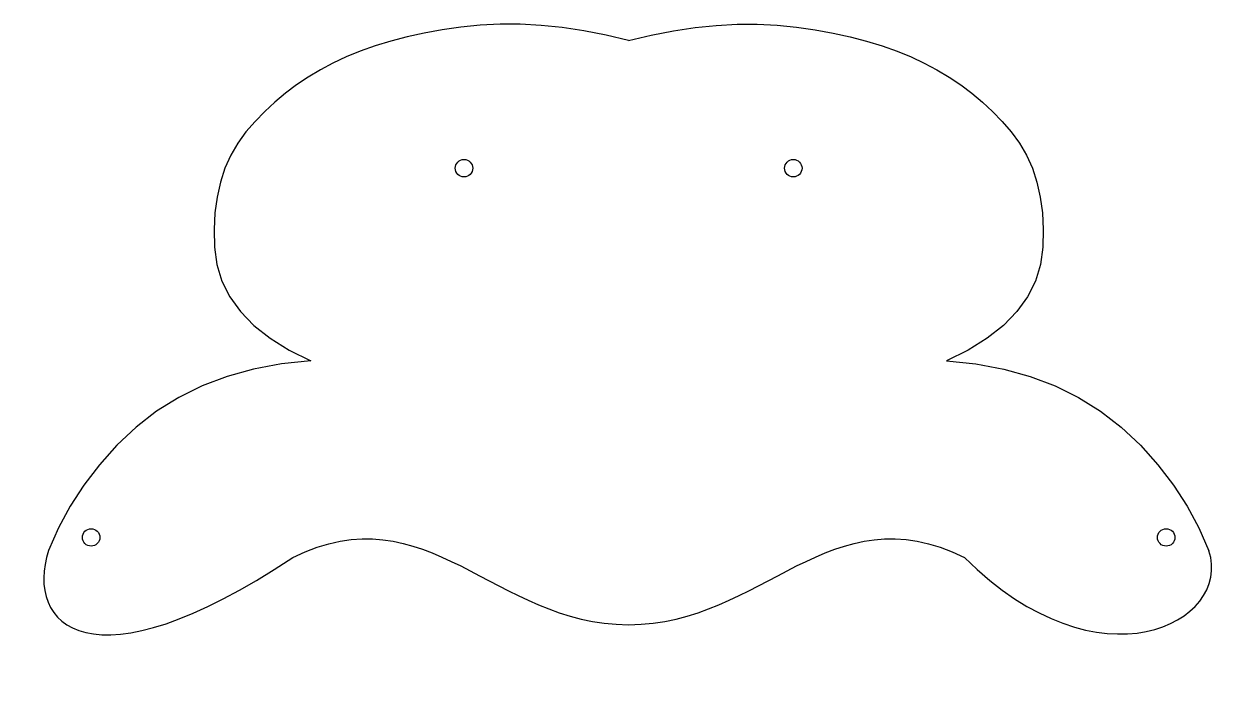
# Model space of a CAD drawing. Header units: millimetres. Extents: x -90 to 90, y -10 to 89.
import ezdxf

# ---------------------------------------------------------------- set-up
doc = ezdxf.new("R2010")
doc.units = ezdxf.units.MM
doc.layers.add('Sketch003', color=7, linetype='CONTINUOUS')

msp = doc.modelspace()

# ---------------------------------------------------------------- linework, layer by layer
at = {"layer": 'Sketch003'}
for p, q in [((-27.753651, 88.610932), (-30.422925, 88.125532)), ((-24.968433, 89.022869), (-27.753651, 88.610932)), ((-22.09051, 89.319567), (-24.968433, 89.022869)), ((-19.143121, 89.459249), (-22.09051, 89.319567)), ((-16.126266, 89.441915), (-19.143121, 89.459249)), ((-13.039945, 89.267564), (-16.126266, 89.441915)), ((-9.884157, 88.936198), (-13.039945, 89.267564)), ((-6.658904, 88.447814), (-9.884157, 88.936198)), ((-3.364185, 87.802415), (-6.658904, 88.447814)), ((3.364185, 87.802415), (6.658904, 88.447814)), ((6.658904, 88.447814), (9.884157, 88.936198)), ((9.884157, 88.936198), (13.039945, 89.267564)), ((13.039945, 89.267564), (16.126266, 89.441915)), ((16.126266, 89.441915), (19.143121, 89.459249)), ((19.143121, 89.459249), (22.09051, 89.319567)), ((22.09051, 89.319567), (24.968433, 89.022869)), ((24.968433, 89.022869), (27.753651, 88.610932)), ((27.753651, 88.610932), (30.422925, 88.125532)), ((-35.413638, 86.934347), (-37.735078, 86.228561)), ((-32.976254, 87.56667), (-35.413638, 86.934347)), ((-30.422925, 88.125532), (-32.976254, 87.56667)), ((0, 87), (-3.364185, 87.802415)), ((0, 87), (3.364185, 87.802415)), ((30.422925, 88.125532), (32.976254, 87.56667)), ((32.976254, 87.56667), (35.413638, 86.934347)), ((35.413638, 86.934347), (37.735078, 86.228561)), ((-42.030125, 84.596603), (-44.003732, 83.670431)), ((-39.940574, 85.449313), (-42.030125, 84.596603)), ((-37.735078, 86.228561), (-39.940574, 85.449313)), ((37.735078, 86.228561), (39.940574, 85.449313)), ((39.940574, 85.449313), (42.030125, 84.596603)), ((42.030125, 84.596603), (44.003732, 83.670431)), ((-44.003732, 83.670431), (-45.88222, 82.667623)), ((44.003732, 83.670431), (45.88222, 82.667623)), ((-47.686415, 81.585006), (-49.416318, 80.42258)), ((-45.88222, 82.667623), (-47.686415, 81.585006)), ((45.88222, 82.667623), (47.686415, 81.585006)), ((47.686415, 81.585006), (49.416318, 80.42258)), ((-51.071927, 79.180345), (-52.653243, 77.8583)), ((-49.416318, 80.42258), (-51.071927, 79.180345)), ((49.416318, 80.42258), (51.071927, 79.180345)), ((51.071927, 79.180345), (52.653243, 77.8583)), ((-52.653243, 77.8583), (-54.160267, 76.456446)), ((52.653243, 77.8583), (54.160267, 76.456446)), ((-54.160267, 76.456446), (-55.592997, 74.974783)), ((54.160267, 76.456446), (55.592997, 74.974783)), ((-55.592997, 74.974783), (-56.951435, 73.413311)), ((55.592997, 74.974783), (56.951435, 73.413311)), ((-56.951435, 73.413311), (-58.180911, 71.744074)), ((56.951435, 73.413311), (58.180911, 71.744074)), ((-58.180911, 71.744074), (-59.226758, 69.939114)), ((58.180911, 71.744074), (59.226758, 69.939114)), ((-59.226758, 69.939114), (-60.088974, 67.998433)), ((59.226758, 69.939114), (60.088974, 67.998433)), ((-60.088974, 67.998433), (-60.767561, 65.922031)), ((60.088974, 67.998433), (60.767561, 65.922031)), ((-60.767561, 65.922031), (-61.262518, 63.709907)), ((60.767561, 65.922031), (61.262518, 63.709907)), ((-61.262518, 63.709907), (-61.573845, 61.362061)), ((61.262518, 63.709907), (61.573845, 61.362061)), ((-61.573845, 61.362061), (-61.701542, 58.878493)), ((61.573845, 61.362061), (61.701542, 58.878493)), ((-61.701542, 58.878493), (-61.64561, 56.259204)), ((61.701542, 58.878493), (61.64561, 56.259204)), ((-61.64561, 56.259204), (-61.292345, 53.64282)), ((61.64561, 56.259204), (61.292345, 53.64282)), ((-61.292345, 53.64282), (-60.528046, 51.167968)), ((61.292345, 53.64282), (60.528046, 51.167968)), ((-60.528046, 51.167968), (-59.352713, 48.834648)), ((60.528046, 51.167968), (59.352713, 48.834648)), ((-59.352713, 48.834648), (-57.766346, 46.64286)), ((59.352713, 48.834648), (57.766346, 46.64286)), ((-57.766346, 46.64286), (-55.768945, 44.592604)), ((57.766346, 46.64286), (55.768945, 44.592604)), ((-55.768945, 44.592604), (-53.36051, 42.683879)), ((55.768945, 44.592604), (53.36051, 42.683879)), ((-53.36051, 42.683879), (-50.54104, 40.916687)), ((53.36051, 42.683879), (50.54104, 40.916687)), ((-50.54104, 40.916687), (-47.310536, 39.291026)), ((50.54104, 40.916687), (47.310536, 39.291026)), ((-55.817313, 38.069002), (-59.747747, 36.978189)), ((-51.671575, 38.839948), (-55.817313, 38.069002)), ((-47.310536, 39.291026), (-51.671575, 38.839948)), ((47.310536, 39.291026), (51.671575, 38.839948)), ((51.671575, 38.839948), (55.817313, 38.069002)), ((55.817313, 38.069002), (59.747747, 36.978189)), ((-59.747747, 36.978189), (-63.46288, 35.567508)), ((59.747747, 36.978189), (63.46288, 35.567508)), ((-63.46288, 35.567508), (-66.96271, 33.83696)), ((63.46288, 35.567508), (66.96271, 33.83696)), ((-66.96271, 33.83696), (-70.247239, 31.786545)), ((66.96271, 33.83696), (70.247239, 31.786545)), ((-70.247239, 31.786545), (-73.316465, 29.416262)), ((70.247239, 31.786545), (73.316465, 29.416262)), ((-73.316465, 29.416262), (-76.170388, 26.726112)), ((73.316465, 29.416262), (76.170388, 26.726112)), ((-76.170388, 26.726112), (-78.773884, 23.819762)), ((76.170388, 26.726112), (78.773884, 23.819762)), ((-78.773884, 23.819762), (-81.091826, 20.800882)), ((78.773884, 23.819762), (81.091826, 20.800882)), ((-81.091826, 20.800882), (-83.124213, 17.669471)), ((81.091826, 20.800882), (83.124213, 17.669471)), ((-83.124213, 17.669471), (-84.871046, 14.425529)), ((83.124213, 17.669471), (84.871046, 14.425529)), ((-84.871046, 14.425529), (-86.3323, 11.069)), ((84.871046, 14.425529), (86.359772, 11))]:
    msp.add_line(p, q, dxfattribs=at)
for centre in [(-24.5, 68), (24.5, 68), (-80, 13), (80, 13)]:
    msp.add_circle(centre, 1.3, dxfattribs=at)
msp.add_open_spline([(-86.3323, 11.069), (-89.96285, -0.140701), (-80, -10), (-50, 10), (-30, 20), (-20, 0), (0, 0), (20, 0), (30, 20), (50, 10), (70, -10), (89.919237, 0.290314), (86.359772, 11)], degree=3, knots=[0, 0, 0, 0, 0.25, 0.25, 0.25, 0.5, 0.5, 0.5, 0.75, 0.75, 0.75, 1, 1, 1, 1], dxfattribs=at)

doc.saveas('drawing.dxf')
